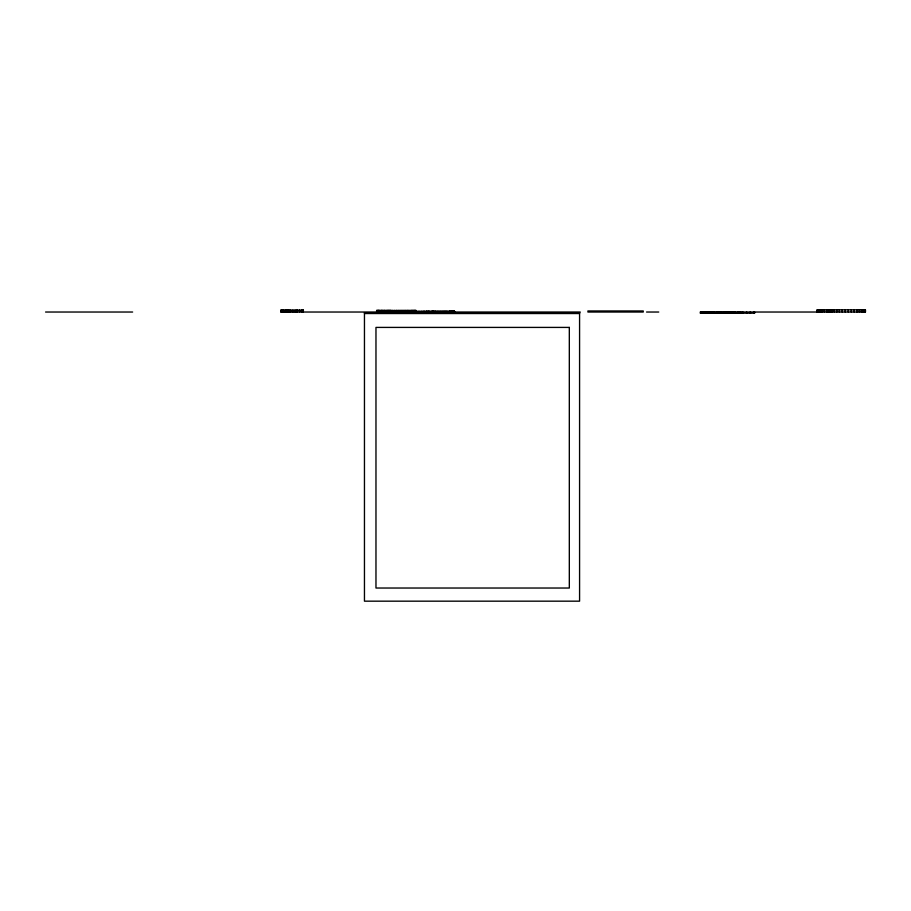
<?xml version="1.0" encoding="UTF-8"?>
<svg xmlns="http://www.w3.org/2000/svg" width="911" height="911" viewBox="0 0 911 911"><rect width="100%" height="100%" fill="white"/><g stroke="black" fill="none" stroke-linecap="round" stroke-linejoin="round"><path stroke-width="1.37" d="M280.827 310.116L303.386 310.116L303.283 312.029M587.868 310.97L643.28 310.97M454.578 311.323L416.464 311.323L416.498 312.029M376.642 311.357L415.997 311.357M415.678 311.835L435.128 311.835M45.573 312.029L132.63 312.029M280.827 312.029L580.227 312.029M587.868 312.029L643.28 312.029M646.548 312.029L658.733 312.029M377.461 312.257L453.052 312.211M491.086 313.099L546.498 313.099M364.457 313.521L579.578 313.521M865.348 309.831L865.348 312.029M865.097 309.831L865.097 312.029M864.288 309.831L864.288 312.029M863.036 309.831L863.036 312.029M861.362 309.831L861.362 312.029M859.312 309.831L859.312 312.029M856.909 309.831L856.909 312.029M854.245 309.831L854.245 312.029M851.352 309.831L851.352 312.029M848.335 309.831L848.335 312.029M845.283 309.831L845.283 312.029M842.265 309.831L842.265 312.029M839.384 309.831L839.384 312.029M836.753 309.831L836.753 312.029M834.453 309.831L834.453 312.029M832.574 309.831L832.574 312.029M831.185 309.831L831.185 312.029M830.354 309.831L830.354 312.029M830.137 309.831L830.137 312.029M828.145 309.831L828.145 312.029M827.279 309.831L827.279 312.029M826.619 309.831L826.619 312.029M824.478 309.831L824.478 312.029M822.565 309.831L822.565 312.029M820.913 309.831L820.913 312.029M819.536 309.831L819.536 312.029M818.454 309.831L818.454 312.029M817.679 309.831L817.679 312.029M817.281 309.831L817.213 312.029M817.087 312.029L817.087 309.831L865.45 309.831L865.45 312.029L700.263 312.029L700.263 313.156L754.638 313.156L754.638 312.029M754.308 312.029L754.308 313.156M753.818 312.029L753.818 313.156M750.493 312.029L750.493 313.156M750.197 312.029L750.197 313.156M742.898 312.029L742.818 313.156M740.973 312.029L740.973 313.156M739.846 312.029L739.755 313.156M739.265 312.029L739.265 313.156M738.98 312.029L738.98 313.156M738.286 312.029L738.286 313.156M737.762 312.029L737.762 313.156M737.386 312.029L737.363 313.156M735.667 312.029L735.61 313.156M735.166 312.029L735.166 313.156M734.949 312.029L734.949 313.156M733.924 312.029L733.924 313.156M733.355 312.029L733.355 313.156M733.275 312.029L733.275 313.156M732.114 312.029L732.114 313.156M731.613 312.029L731.613 313.156M731.419 312.029L731.419 313.156M730.861 312.029L730.861 313.156M730.69 312.029L730.69 313.156M730.542 312.029L730.542 313.156M730.292 312.029L730.337 313.156M730.121 312.029L730.075 313.156M729.916 312.029L729.916 313.156M729.734 312.029L729.734 313.156M729.552 312.029L729.552 313.156M729.358 312.029L729.358 313.156M729.176 312.029L729.176 313.156M729.028 312.029L729.039 313.156M728.902 312.029L728.811 313.156M728.652 312.029L728.652 313.156M728.424 312.029L728.424 313.156M727.935 312.029L727.935 313.156M727.741 312.029L727.741 313.156M727.411 312.029L727.411 313.156M727.115 312.029L727.115 313.156M726.864 312.029L726.864 313.156M725.498 312.029L725.498 313.156M725.293 312.029L725.293 313.156M724.177 312.029L724.177 313.156M724.108 312.029L724.12 313.156M722.059 312.029L722.059 313.156M720.795 312.029L720.795 313.156M720.749 312.029L720.749 313.156M720.282 312.029L720.282 313.156M718.984 312.029L718.984 313.156M717.561 312.029L717.561 313.156M717.469 312.029L717.469 313.156M716.593 312.029L716.593 313.156M716.103 312.029L716.103 313.156M714.509 312.029L714.509 313.156M714.395 312.029L714.395 313.156M713.427 312.029L713.427 313.156M713.131 312.029L713.131 313.156M711.719 312.029L711.719 313.156M711.537 312.029L711.537 313.156M710.99 312.029L710.99 313.156M709.999 312.029L709.999 313.156M709.259 312.029L709.259 313.156M708.826 312.029L708.929 313.156M707.243 312.029L707.164 313.156M706.959 312.029L706.959 313.156M706.606 312.029L706.606 313.156M705.478 312.029L705.41 313.156M704.909 312.029L704.909 313.156M704.59 312.029L704.59 313.156M704.214 312.029L704.203 313.156M703.394 312.029L703.36 313.156M703.041 312.029L702.95 313.156M701.641 312.029L701.641 313.156M700.753 312.029L700.718 313.156M454.543 311.323L454.509 312.029M454.407 311.323L454.338 312.029M454.156 311.323L454.156 312.029M454.054 311.323L454.054 312.029M453.815 311.323L453.815 312.029M453.655 311.323L453.655 312.029M453.393 311.323L453.359 312.029L453.222 311.323M453.143 311.323L453.006 312.211M452.892 311.323L452.801 312.211M452.665 311.323L452.653 312.211M452.528 311.323L452.585 312.211M452.22 311.323L452.323 312.211M452.027 311.323L452.107 312.211M451.731 311.323L451.674 312.211L451.514 311.323M451.446 311.323L451.378 312.211M451.127 311.323L451.252 312.211M450.717 311.323L450.717 312.211M450.455 311.323L450.455 312.211M449.852 311.323L449.852 312.029M449.692 311.323L449.692 312.029M449.442 311.255L449.533 312.211M448.907 311.323L448.907 312.211M447.882 311.323L447.939 312.211M446.959 311.323L446.994 312.211M446.8 311.323L446.789 312.211M445.98 312.029L445.912 311.323M445.65 311.323L445.718 312.211M444.807 311.323L444.784 312.211M444.443 311.323L444.579 312.211M443.634 311.323L443.555 312.211M443.179 311.323L443.236 312.211M442.416 311.323L442.393 312.211M442.017 312.029L441.858 311.323M441.14 311.323L441.038 312.211M440.491 311.323L440.537 312.211M439.808 311.323L439.819 312.211M439.079 311.323L438.954 312.211M438.442 311.323L438.419 312.211M437.622 311.323L437.622 312.029M437.098 311.323L437.041 312.029M436.13 311.323L436.13 312.029M435.709 311.323L435.868 312.211M435.595 311.323L435.595 312.211M434.604 311.323L434.627 312.211M434.114 311.323L434.16 312.211M433.83 311.323L433.807 312.211M433.226 311.323L433.226 312.029M433.044 311.323L433.067 312.211M432.805 311.323L432.805 312.029M432.645 311.323L432.6 312.029M432.281 311.255L432.281 312.029M431.461 311.323L431.461 312.029M431.062 311.323L431.062 312.029M429.855 311.323L429.89 312.257M429.502 311.323L429.502 312.029M428.717 311.323L428.717 312.029M428.216 311.323L428.216 312.029M427.999 311.323L427.965 312.257M427.908 311.323L427.908 312.029M426.906 311.323L426.906 312.029M426.576 311.323L426.416 312.257M426.314 311.323L426.314 312.029M424.902 311.323L425.038 312.257M424.708 311.323L424.811 312.257M423.228 311.323L423.228 312.029M423.08 311.323L423.114 312.257M421.565 312.257L421.542 311.323L421.417 312.257M419.857 311.323L419.789 312.029M418.149 311.323L418.16 312.029M415.974 312.257L415.997 310.469L376.642 310.469L376.642 312.029M415.928 310.469L415.826 312.257M415.632 310.469L415.678 312.257M415.234 311.357L415.279 310.469L415.279 312.257M414.562 310.469L414.562 312.029M414.3 310.469L414.323 311.357M413.765 312.257L413.708 310.469L413.583 311.357M413.355 312.029L413.412 313.145L392.14 313.145L392.14 312.029M413.025 310.469L413.025 311.357M412.774 310.469L412.82 313.145M412.501 312.029L412.501 313.145M412.273 310.469L412.273 311.357M412.125 312.029L412.125 313.145M411.818 312.029L411.818 313.145M411.613 310.469L411.613 312.029M411.339 310.469L411.339 311.357M411.316 312.029L411.316 313.145M411.032 312.029L411.032 313.145M410.417 313.145L410.28 310.469L410.257 311.357M410.166 312.029L410.166 313.145M409.438 312.029L409.438 313.145M409.21 312.029L409.21 313.145M409.005 310.469L409.005 311.357M408.788 310.469L408.788 312.029M408.367 312.029L408.367 313.145M408.185 312.029L408.185 313.145M407.604 310.469L407.604 311.357M407.24 312.029L407.24 313.145M407.137 310.469L407.092 313.145M406.067 310.469L406.067 311.357M406.067 312.029L405.953 313.145M405.338 310.469L405.338 312.029M404.769 312.029L404.769 313.145M404.382 310.469L404.382 311.357M403.596 312.029L403.596 313.145M403.402 310.469L403.402 312.029M402.594 310.469L402.594 311.357M402.343 312.029L402.355 313.145M401.352 310.469L401.352 312.029M401.147 312.029L401.091 313.145M400.681 310.469L400.681 311.357M399.861 312.029L399.963 313.145M399.2 310.469L399.2 312.029M398.699 310.469L398.699 311.357M398.813 312.029L398.813 313.145M398.665 312.029L398.665 313.145M397.708 312.029L397.708 313.145M397.526 312.029L397.526 313.145M396.968 310.469L396.968 312.029M396.638 310.469L396.638 311.357M396.684 312.029L396.684 313.145M396.456 312.029L396.456 313.145M395.738 312.029L395.738 313.145M395.476 312.029L395.476 313.145M394.884 312.029L394.884 313.145M394.543 310.469L394.6 313.145M393.837 312.029L393.837 313.145M393.541 312.029L393.541 313.145M393.199 312.029L393.199 313.145M393.062 312.029L393.062 313.145M392.721 312.029L392.698 313.145M392.425 311.357L392.425 310.469L392.356 313.145M391.479 310.469L391.559 311.357M390.386 310.469L390.443 311.357M390.329 310.469L390.329 311.357M390.079 310.469L390.079 312.029M389.885 310.469L389.931 311.357M389.304 310.469L389.304 311.357M389.134 310.469L389.134 311.357M388.576 310.469L388.576 311.357M388.268 310.469L388.382 311.357M387.904 310.469L387.881 311.357M387.801 310.469L387.744 312.257M387.585 310.469L387.63 311.357M386.162 310.469L386.162 311.357M385.808 312.029L385.649 310.469M384.453 310.469L384.453 311.357M384.362 310.469L384.362 311.357M384.078 310.469L384.078 311.357M383.611 310.469L383.611 312.029M382.768 310.469L382.768 311.357M382.62 310.469L382.62 311.357M381.891 310.469L381.891 311.357M381.732 310.469L381.686 312.257M381.299 310.469L381.299 311.357M381.071 310.469L381.071 311.357M380.069 310.469L379.898 312.257M379.807 310.469L379.807 311.357M379.124 310.469L379.124 311.357M378.908 310.469L378.908 311.357M378.691 310.469L378.623 312.257M378.509 310.469L378.475 311.357M378.259 310.469L378.259 311.357M377.826 312.029L377.632 310.469M377.393 310.469L377.393 311.357M376.926 310.469L376.926 312.029M376.79 310.469L376.79 311.357M303.158 310.116L303.078 312.029M302.953 310.116L302.953 312.029M301.484 310.116L301.484 312.029M299.491 310.116L299.491 312.029M297.35 310.116L297.35 312.029M296.827 310.116L296.827 312.029M295.13 310.116L295.13 312.029M292.886 310.116L292.886 312.029M290.7 310.116L290.7 312.029M289.186 310.116L289.186 312.029M288.616 310.116L288.616 312.029M287.284 310.116L287.284 312.029M286.692 310.116L286.692 312.029M285.587 310.116L285.587 312.029M284.972 310.116L284.972 312.029M283.515 310.116L283.515 312.029M282.353 310.116L282.353 312.029M281.499 310.116L281.499 312.029M281.009 310.116L280.998 312.029M579.578 312.678L364.457 312.678L364.457 601.169L579.578 601.169L579.578 312.678M569.318 327.413L375.97 327.413L375.97 588.028L569.318 588.028L569.318 327.413M746.667 313.156L746.667 312.029L746.553 313.156M414.084 311.357L414.084 310.469L414.038 311.357M386.378 311.357L386.378 310.469L386.298 311.357"/></g></svg>
